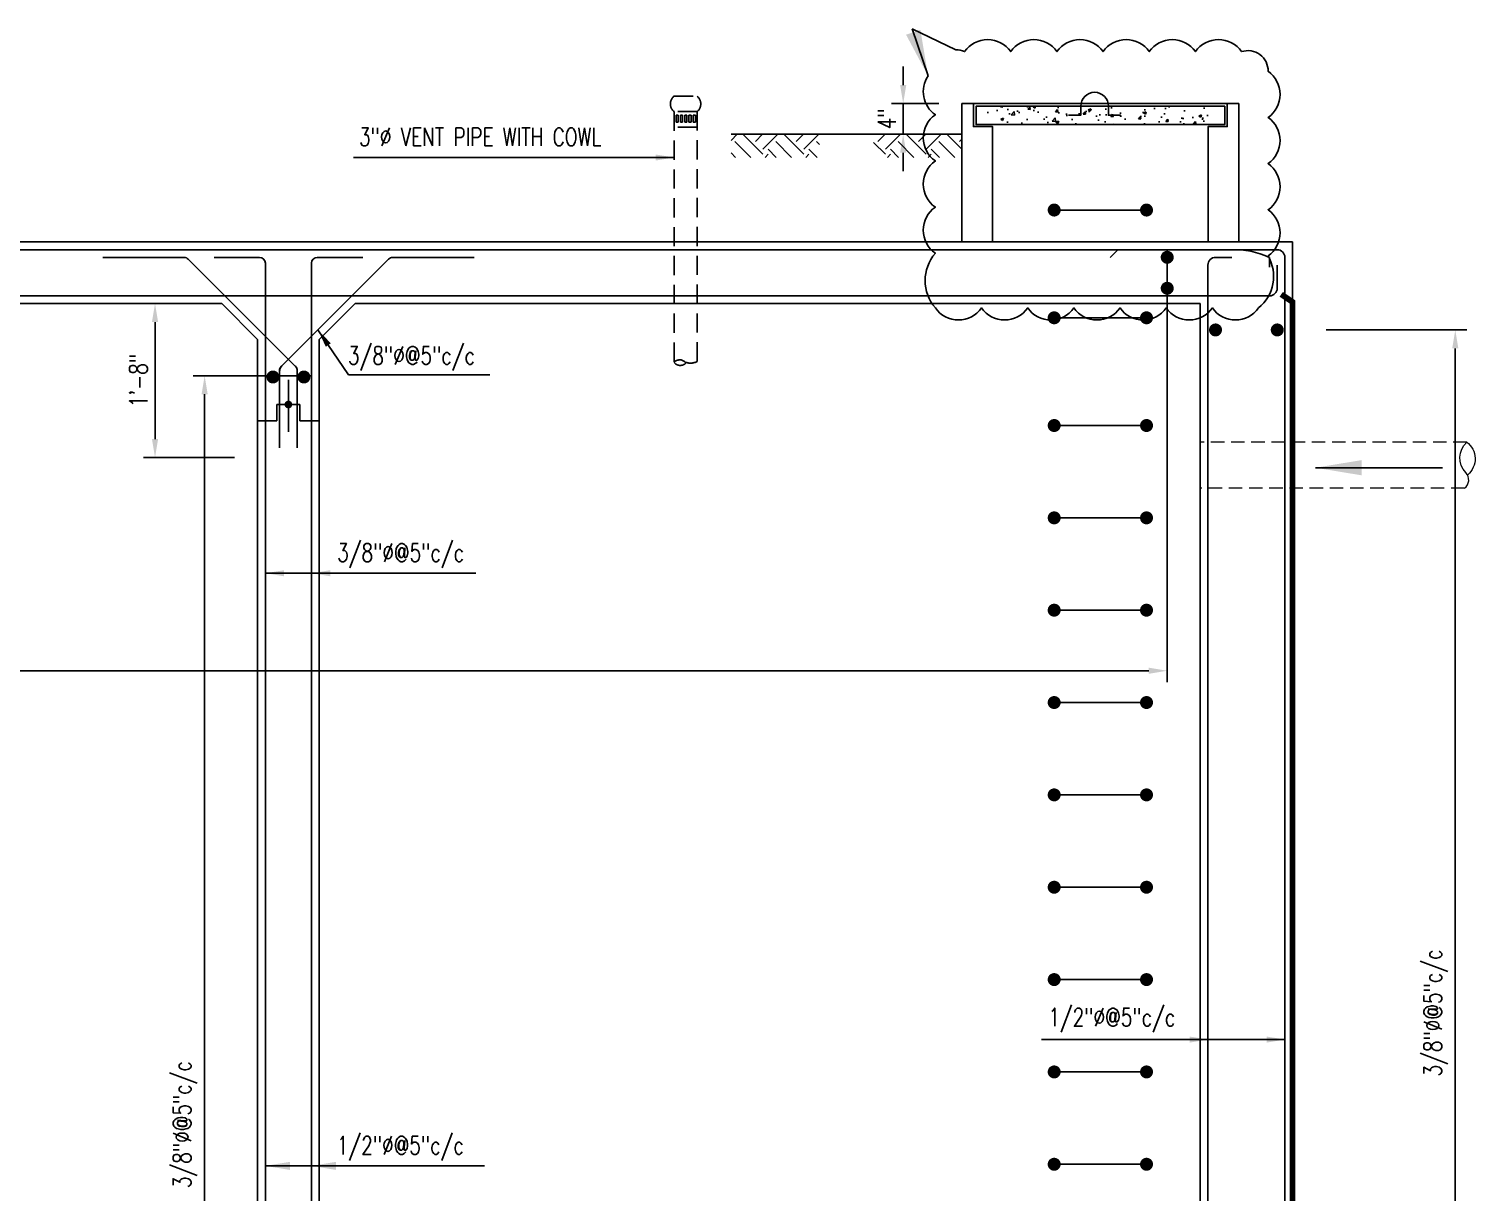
# Model space of a CAD drawing. Extents: x 646443 to 647667, y -185387 to -183933.
# Drawn here: x 646857.2 to 647045.1, y -184396 to -184244.9 of the extents above; entities that cross this region are included whole.
import ezdxf

# ---------------------------------------------------------------- set-up
doc = ezdxf.new("R2010")
doc.units = 0
doc.header["$LTSCALE"] = 20
doc.header["$MEASUREMENT"] = 0
doc.header["$PDMODE"] = 32
doc.linetypes.add('HIDDEN', pattern=[0.375, 0.25, -0.125])
doc.linetypes.add('HIDDEN2', pattern=[0.1875, 0.125, -0.0625])
doc.layers.get('0').update_dxf_attribs({"linetype": 'CONTINUOUS'})
doc.layers.get('DEFPOINTS').update_dxf_attribs({"linetype": 'CONTINUOUS'})
for name, color, linetype in [('A-TYP-DIM', 1, 'CONTINUOUS'), ('BEAM', 4, 'HIDDEN'), ('COL', 6, 'CONTINUOUS'), ('Hatach Concrete', 8, 'CONTINUOUS'), ('MH COVER', 52, 'CONTINUOUS'), ('SECTION', 4, 'CONTINUOUS'), ('Sewer Details Hatch', 1, 'CONTINUOUS'), ('SLAB', 15, 'CONTINUOUS'), ('Wall', 4, 'CONTINUOUS'), ('Water Supply Details Text', 3, 'CONTINUOUS')]:
    doc.layers.add(name, color=color, linetype=linetype)
doc.styles.add('rizwan', font='romans.shx', dxfattribs={"width": 0.75})
doc.dimstyles.new('STYLE-64', dxfattribs={"dimscale": 64, "dimtxt": 0.09375, "dimasz": 0.09375, "dimexe": 0.0625, "dimexo": 0.0625, "dimgap": 0.03125, "dimtad": 1, "dimzin": 3, "dimdsep": 46, "dimlunit": 4, "dimtxsty": 'rizwan', "dimcen": 0.125, "dimdle": 4, "dimclrd": 1, "dimclre": 1, "dimclrt": 2, "dimadec": 0, "dimazin": 0, "dimtfac": 0.5, "dimtix": 1, "dimtmove": 2, "dimatfit": 3, "dimfxl": 0, "dimfrac": 1, "dimtolj": 1, "dimtzin": 3, "dimarcsym": 0})

# ---------------------------------------------------------------- blocks, each defined once
blk = doc.blocks.new('*D17')
at = {"layer": 'A-TYP-DIM', "color": 1, "lineweight": -2, "ltscale": 1.5, "transparency": 16777216}
for p, q in [((646653.68, -184273.68), (646653.68, -184329.8)), ((647005.09, -184274.13), (647005.09, -184329.8)), ((646656.08, -184328.3), (647002.69, -184328.3))]:
    blk.add_line(p, q, dxfattribs=at)
at = {"layer": 'A-TYP-DIM', "color": 1, "ltscale": 1.5, "transparency": 16777216}
for points in [[(646656.08, -184327.9), (646656.08, -184328.7), (646653.68, -184328.3)], [(647002.69, -184327.9), (647002.69, -184328.7), (647005.09, -184328.3)]]:
    blk.add_solid(points, dxfattribs=at)
at = {"layer": 'DEFPOINTS', "color": 0, "ltscale": 1.5, "transparency": 16777216}
for p in [(646653.68, -184270.68), (647005.09, -184271.13), (647005.09, -184328.3)]:
    blk.add_point(p, dxfattribs=at)
at = {"layer": 'A-TYP-DIM', "color": 2, "ltscale": 1.5, "transparency": 16777216, "insert": (646829.39, -184325.76), "char_height": 2.3438, "attachment_point": 5, "style": 'rizwan'}
blk.add_mtext('\\A1;1/2"%%C@5"c/c', dxfattribs=at)
blk = doc.blocks.new('*D20')
at = {"layer": 'A-TYP-DIM', "color": 1, "lineweight": -2, "ltscale": 1.5, "transparency": 16777216}
for p, q in [((647025.76, -184284.02), (647044.03, -184284.02)), ((647042.53, -184286.42), (647042.53, -184459.15)), ((647026.08, -184461.55), (647044.03, -184461.55))]:
    blk.add_line(p, q, dxfattribs=at)
at = {"layer": 'A-TYP-DIM', "color": 1, "ltscale": 1.5, "transparency": 16777216}
for points in [[(647042.13, -184286.42), (647042.93, -184286.42), (647042.53, -184284.02)], [(647042.13, -184459.15), (647042.93, -184459.15), (647042.53, -184461.55)]]:
    blk.add_solid(points, dxfattribs=at)
at = {"layer": 'DEFPOINTS', "color": 0, "ltscale": 1.5, "transparency": 16777216}
for p in [(647022.76, -184284.02), (647023.08, -184461.55), (647042.53, -184461.55)]:
    blk.add_point(p, dxfattribs=at)
at = {"layer": 'A-TYP-DIM', "color": 2, "ltscale": 1.5, "transparency": 16777216, "insert": (647040, -184372.78), "char_height": 2.3438, "attachment_point": 5, "rotation": 90, "style": 'rizwan'}
blk.add_mtext('\\A1;3/8"%%C@5"c/c', dxfattribs=at)
blk = doc.blocks.new('*D58')
at = {"layer": 'A-TYP-DIM', "color": 1, "lineweight": -2, "ltscale": 1.5, "transparency": 16777216}
for p, q in [((646893.88, -184289.98), (646878.5, -184289.98)), ((646880, -184482.19), (646880, -184292.38)), ((646894.25, -184484.59), (646878.5, -184484.59))]:
    blk.add_line(p, q, dxfattribs=at)
at = {"layer": 'A-TYP-DIM', "color": 1, "ltscale": 1.5, "transparency": 16777216}
for points in [[(646879.6, -184292.38), (646880.4, -184292.38), (646880, -184289.98)], [(646879.6, -184482.19), (646880.4, -184482.19), (646880, -184484.59)]]:
    blk.add_solid(points, dxfattribs=at)
at = {"layer": 'DEFPOINTS', "color": 0, "ltscale": 1.5, "transparency": 16777216}
for p in [(646880, -184289.98), (646896.88, -184289.98), (646897.25, -184484.59)]:
    blk.add_point(p, dxfattribs=at)
at = {"layer": 'A-TYP-DIM', "color": 2, "ltscale": 1.5, "transparency": 16777216, "insert": (646877.46, -184387.28), "char_height": 2.3438, "attachment_point": 5, "rotation": 90, "style": 'rizwan'}
blk.add_mtext('\\A1;3/8"%%C@5"c/c', dxfattribs=at)
blk = doc.blocks.new('*D66')
at = {"layer": 'A-TYP-DIM', "color": 1, "lineweight": -2, "ltscale": 1.5, "transparency": 16777216}
for p, q in [((646970.78, -184252.19), (646970.78, -184249.79)), ((646975.41, -184254.59), (646969.28, -184254.59)), ((646970.78, -184258.59), (646970.78, -184254.59)), ((646975.41, -184258.59), (646969.28, -184258.59)), ((646970.78, -184260.99), (646970.78, -184263.39))]:
    blk.add_line(p, q, dxfattribs=at)
at = {"layer": 'A-TYP-DIM', "color": 1, "ltscale": 1.5, "transparency": 16777216}
for points in [[(646970.38, -184252.19), (646971.18, -184252.19), (646970.78, -184254.59)], [(646970.38, -184260.99), (646971.18, -184260.99), (646970.78, -184258.59)]]:
    blk.add_solid(points, dxfattribs=at)
at = {"layer": 'DEFPOINTS', "color": 0, "ltscale": 1.5, "transparency": 16777216}
for p in [(646970.78, -184254.59), (646978.41, -184254.59), (646978.41, -184258.59)]:
    blk.add_point(p, dxfattribs=at)
at = {"layer": 'A-TYP-DIM', "color": 2, "ltscale": 1.5, "transparency": 16777216, "insert": (646968.64, -184256.59), "char_height": 2.344, "attachment_point": 5, "rotation": 90, "style": 'rizwan'}
blk.add_mtext('\\A1;4"', dxfattribs=at)
blk = doc.blocks.new('*D71')
at = {"layer": 'A-TYP-DIM', "color": 1, "lineweight": -2, "ltscale": 1.5, "transparency": 16777216}
for p, q in [((646879.23, -184280.59), (646872.05, -184280.59)), ((646873.55, -184282.99), (646873.55, -184298.19)), ((646883.89, -184300.59), (646872.05, -184300.59))]:
    blk.add_line(p, q, dxfattribs=at)
at = {"layer": 'A-TYP-DIM', "color": 1, "ltscale": 1.5, "transparency": 16777216}
for points in [[(646873.15, -184282.99), (646873.95, -184282.99), (646873.55, -184280.59)], [(646873.15, -184298.19), (646873.95, -184298.19), (646873.55, -184300.59)]]:
    blk.add_solid(points, dxfattribs=at)
at = {"layer": 'DEFPOINTS', "color": 0, "ltscale": 1.5, "transparency": 16777216}
for p in [(646882.23, -184280.59), (646873.55, -184300.59), (646886.89, -184300.59)]:
    blk.add_point(p, dxfattribs=at)
at = {"layer": 'A-TYP-DIM', "color": 2, "ltscale": 1.5, "transparency": 16777216, "insert": (646871.4, -184290.59), "char_height": 2.344, "attachment_point": 5, "rotation": 90, "style": 'rizwan'}
blk.add_mtext('\\A1;1\'-8"', dxfattribs=at)

msp = doc.modelspace()

# ---------------------------------------------------------------- hatches: boundary and pattern name
at = {"layer": 'BEAM'}
h = msp.add_hatch(dxfattribs=at)
h.set_pattern_fill('EARTH', color=252, scale=15, angle=45, style=0)
h.set_pattern_definition([(45, (61.2226, 82.207), (4e-16, 5.303300859), [3.75, -3.75]), (45, (60.2282, 83.2015), (4e-16, 5.303300859), [3.75, -3.75]), (45, (59.234, 84.196), (4e-16, 5.303300859), [3.75, -3.75]), (135, (59.234, 84.8587), (-5.303300859, 4e-16), [3.75, -3.75]), (135, (60.2282, 85.853), (-5.303300859, 4e-16), [3.75, -3.75]), (135, (61.2226, 86.8475), (-5.303300859, 4e-16), [3.75, -3.75])])
h.paths.add_polyline_path([(646959.89256, -184258.58591), (646948.40698, -184258.58591), (646948.40698, -184261.58591), (646959.89256, -184261.58591)])
h.paths.add_polyline_path([(646973.42858, -184258.58591), (646966.9214, -184258.58591), (646966.9214, -184261.58591), (646974.41235, -184261.58591, -0.226582246)])
h.paths.add_polyline_path([(646978.40698, -184258.58591), (646973.42858, -184258.58591, 0.226582246), (646974.41235, -184261.58591), (646978.40698, -184261.58591)])
at = {"layer": 'Hatach Concrete'}
h = msp.add_hatch(dxfattribs=at)
h.set_pattern_fill('AR-CONC', color=256, scale=0.5, style=0)
h.set_pattern_definition([(50, (646720.723, -185049.8072), (3.586301, -0.313761), [0.375, -4.125]), (355, (646720.723, -185049.8072), (-0.693757, 3.76096), [0.3, -3.3]), (100.4514, (646721.0217, -185049.8333), (2.892547, 3.447198), [0.318701, -3.50571]), (46.1842, (646720.723, -185048.807), (5.336205, -0.827595), [0.5625, -6.1875]), (96.6356, (646721.1675, -185048.876), (4.673314, 4.87059), [0.47805, -5.258565]), (351.1842, (646720.723, -185048.807), (4.67331, 4.870593), [0.45, -4.95]), (21, (646721.223, -185049.0572), (2.984535, -2.013094), [0.375, -4.125]), (326, (646721.223, -185049.0572), (1.216577, 3.62575), [0.3, -3.3]), (71.4514, (646721.4716, -185049.225), (4.201113, 1.612652), [0.318701, -3.50571]), (37.5, (646720.7229, -185049.8072), (0.0607993, 1.6644693), [0, -3.26, 0, -3.35, 0, -3.3125]), (7.5, (646720.7229, -185049.8072), (1.3153477, 1.9720586), [0, -1.91, 0, -3.185, 0, -1.2625]), (327.5, (646719.6079, -185049.8072), (2.6691122, -0.1127744), [0, -1.25, 0, -3.9, 0, -5.175]), (317.5, (646719.1079, -185049.8072), (2.915931, 0.500525), [0, -1.625, 0, -2.59, 0, -3.675])])
h.paths.add_polyline_path([(647011.06651, -184257.33666), (647011.06651, -184254.93585), (646981.74745, -184254.93585), (646981.74745, -184257.33666)])

# ---------------------------------------------------------------- linework, layer by layer
msp.add_lwpolyline([(646999.03518, -184256.11484), (646997.45778, -184256.11484), (646997.45778, -184254.93585, 1), (646993.85656, -184254.93585), (646993.85656, -184256.11484), (646992.27916, -184256.11484)], format="xyb")
at = {"layer": 'A-TYP-DIM', "ltscale": 1.5}
for p, q in [((646890.88561, -184290.5096), (646890.88561, -184297.26564)), ((646892.38561, -184293.70499), (646889.38561, -184293.70499)), ((646889.38561, -184293.70499), (646889.38561, -184295.81088)), ((646892.38561, -184295.81088), (646892.38561, -184293.70499)), ((646889.38561, -184295.81088), (646886.88561, -184295.81088)), ((646894.90854, -184295.81088, 0.10874), (646892.38561, -184295.81088))]:
    msp.add_line(p, q, dxfattribs=at)
at = {"layer": 'A-TYP-DIM', "ltscale": 1.5, "const_width": 0.5}
msp.add_lwpolyline([(646891.13561, -184293.70499, -1), (646890.63561, -184293.70499, -1)], format="xyb", close=True, dxfattribs=at)
at = {"layer": 'COL', "linetype": 'ByBlock'}
for p, q in [((646639.38561, -184273.58591), (647019.38561, -184273.58591)), ((646997.67066, -184274.58591), (646998.67066, -184273.58591)), ((646866.76171, -184274.58591), (646877.33231, -184274.58591)), ((646891.82123, -184288.76416), (646877.86264, -184274.80558)), ((646887.13561, -184274.58591), (646881.21781, -184274.58591)), ((646887.88561, -184485.58591), (646887.88561, -184275.33591)), ((646903.90858, -184274.80558), (646889.94999, -184288.76416)), ((646893.88561, -184275.33591), (646893.88561, -184484.58591)), ((646894.63561, -184274.58591), (646900.55341, -184274.58591)), ((646915.00951, -184274.58591), (646904.43891, -184274.58591)), ((647010.38561, -184416.6081), (647010.38561, -184275.58591)), ((647011.38561, -184274.58591), (647013.47943, -184274.58591)), ((647018.38561, -184274.58591), (647018.38561, -184275.86934)), ((647019.38561, -184278.58591), (647019.38561, -184275.58591)), ((647020.38561, -184399.26158), (647020.38561, -184274.58591)), ((646640.38561, -184279.58591), (647018.38561, -184279.58591)), ((646889.73032, -184289.29449), (646889.73032, -184299.34173)), ((646892.0409, -184289.29449), (646892.0409, -184299.34173))]:
    msp.add_line(p, q, dxfattribs=at)
at = {"layer": 'COL', "linetype": 'ByBlock', "const_width": 0.84375}
for points in [[(647005.09491, -184274.99411, 1), (647005.09491, -184274.15036, 1)], [(647005.09491, -184278.1777, -1), (647005.09491, -184279.02145, -1)], [(647011.37324, -184284.43864, -1), (647011.37324, -184283.59489, -1)], [(647019.39798, -184284.43864, 1), (647019.39798, -184283.59489, 1)], [(646888.87324, -184289.70919, 1), (646888.87324, -184290.55294, 1)], [(646892.89798, -184289.70919, -1), (646892.89798, -184290.55294, -1)]]:
    msp.add_lwpolyline(points, format="xyb", close=True, dxfattribs=at)
at = {"layer": 'COL', "color": 1, "linetype": 'HIDDEN', "const_width": 0.75927}
msp.add_lwpolyline([(647019.92021, -184279.38377), (647021.38561, -184280.38377), (647021.38561, -184469.58591), (647033.41573, -184469.58591), (647033.41573, -184487.58591), (647033.41573, -184487.58591), (647033.41573, -184489.58591), (647021.38561, -184489.58591)], dxfattribs=at)
at = {"layer": 'COL', "linetype": 'ByBlock'}
for centre, radius, start, end in [((647013.73819, -184284.82302), 11.24264, 65.5830007, 91.7971343), ((647019.38561, -184274.58591), 1, 0, 90), ((646887.13561, -184275.33591), 0.75, 0, 90), ((646894.63561, -184275.33591), 0.75, 90, 180), ((647011.38561, -184275.58591), 1, 90, 180), ((647018.38561, -184278.58591), 1, 270, 0), ((646891.0409, -184289.39805), 1, 0, 45)]:
    msp.add_arc(centre, radius, start, end, dxfattribs=at)
at = {"layer": 'COL'}
for centre, radius, start, end in [((646877.33231, -184275.33591), 0.75, 45, 90), ((646904.43891, -184275.33591), 0.75, 90, 135), ((646890.73032, -184289.39805), 1, 135, 180), ((646890.48032, -184289.29449), 0.75, 135, 180), ((646891.2909, -184289.29449), 0.75, 0, 45)]:
    msp.add_arc(centre, radius, start, end, dxfattribs=at)
at = {"layer": 'MH COVER'}
msp.add_lwpolyline([(647012.56651, -184254.93585), (646980.24745, -184254.93585), (646980.24745, -184257.33666), (647012.56651, -184257.33666)], close=True, dxfattribs=at)
at = {"layer": 'MH COVER', "linetype": 'ByBlock', "const_width": 0.84375}
for points in [[(646990.40698, -184268.85602, -1), (646990.40698, -184268.01227, -1)], [(647002.40698, -184268.85602, -1), (647002.40698, -184268.01227, -1)], [(646990.40698, -184282.85602, -1), (646990.40698, -184282.01227, -1)], [(647002.40698, -184282.85602, -1), (647002.40698, -184282.01227, -1)], [(646990.40698, -184296.85602, -1), (646990.40698, -184296.01227, -1)], [(647002.40698, -184296.85602, -1), (647002.40698, -184296.01227, -1)], [(646990.40698, -184308.85602, -1), (646990.40698, -184308.01227, -1)], [(647002.40698, -184308.85602, -1), (647002.40698, -184308.01227, -1)], [(646990.40698, -184320.85602, -1), (646990.40698, -184320.01227, -1)], [(647002.40698, -184320.85602, -1), (647002.40698, -184320.01227, -1)], [(646990.40698, -184332.85602, -1), (646990.40698, -184332.01227, -1)], [(647002.40698, -184332.85602, -1), (647002.40698, -184332.01227, -1)], [(646990.40698, -184344.85602, -1), (646990.40698, -184344.01227, -1)], [(647002.40698, -184344.85602, -1), (647002.40698, -184344.01227, -1)], [(646990.40698, -184356.85602, -1), (646990.40698, -184356.01227, -1)], [(647002.40698, -184356.85602, -1), (647002.40698, -184356.01227, -1)], [(646990.40698, -184368.85602, -1), (646990.40698, -184368.01227, -1)], [(647002.40698, -184368.85602, -1), (647002.40698, -184368.01227, -1)], [(646990.40698, -184380.85602, -1), (646990.40698, -184380.01227, -1)], [(647002.40698, -184380.85602, -1), (647002.40698, -184380.01227, -1)], [(646990.40698, -184392.85602, -1), (646990.40698, -184392.01227, -1)], [(647002.40698, -184392.85602, -1), (647002.40698, -184392.01227, -1)]]:
    msp.add_lwpolyline(points, format="xyb", close=True, dxfattribs=at)
at = {"layer": 'MH COVER'}
for points in [[(646990.40698, -184268.43415), (647002.40698, -184268.43415)], [(646990.40698, -184282.43415), (647002.40698, -184282.43415)], [(646990.40698, -184296.43415), (647002.40698, -184296.43415)], [(646990.40698, -184308.43415), (647002.40698, -184308.43415)], [(646990.40698, -184320.43415), (647002.40698, -184320.43415)], [(646990.40698, -184332.43415), (647002.40698, -184332.43415)], [(646990.40698, -184344.43415), (647002.40698, -184344.43415)], [(646990.40698, -184356.43415), (647002.40698, -184356.43415)], [(646990.40698, -184368.43415), (647002.40698, -184368.43415)], [(646990.40698, -184380.43415), (647002.40698, -184380.43415)], [(646990.40698, -184392.43415), (647002.40698, -184392.43415)]]:
    msp.add_lwpolyline(points, dxfattribs=at)
at = {"layer": 'SECTION'}
for p, q in [((646637.38561, -184272.58591), (647021.38561, -184272.58591)), ((647021.41573, -184469.58591), (647021.38561, -184272.58591)), ((646771.88561, -184280.58591), (646882.22876, -184280.58591)), ((646886.88561, -184285.24276), (646882.22876, -184280.58591)), ((646899.54246, -184280.58591), (646894.88561, -184285.24276)), ((646899.54246, -184280.58591), (647009.38561, -184280.58591)), ((647009.38561, -184280.58591), (647009.38561, -184463.92905)), ((646886.88561, -184487.58591), (646886.88561, -184285.24276)), ((646894.88561, -184285.24276), (646894.88561, -184487.58591))]:
    msp.add_line(p, q, dxfattribs=at)
at = {"layer": 'Sewer Details Hatch', "color": 9, "linetype": 'HIDDEN2'}
for p, q in [((646941.00253, -184253.6454), (646944.00246, -184253.6454)), ((646944.00244, -184255.64525), (646941.00251, -184255.6454)), ((646944.00253, -184257.64525), (646941.00261, -184257.6454))]:
    msp.add_line(p, q, dxfattribs=at)
for points in [[(646941.00251, -184255.6454), (646941.00487, -184288.21683)], [(646944.00657, -184288.1144), (646944.00244, -184255.64525)]]:
    msp.add_lwpolyline(points, dxfattribs=at)
for points in [[(646941.2793, -184256.11972), (646941.55611, -184256.11972), (646941.55611, -184257.00063), (646941.2793, -184257.00063)], [(646941.83283, -184256.11969), (646942.10964, -184256.11969), (646942.10964, -184257.0006), (646941.83283, -184257.0006)], [(646942.38637, -184256.11967), (646942.66318, -184256.11967), (646942.66318, -184257.00057), (646942.38637, -184257.00057)], [(646942.9399, -184256.11964), (646943.21671, -184256.11964), (646943.21671, -184257.00054), (646942.9399, -184257.00054)], [(646943.49344, -184256.11961), (646943.77025, -184256.11961), (646943.77025, -184257.00052), (646943.49344, -184257.00052)]]:
    msp.add_lwpolyline(points, close=True, dxfattribs=at)
msp.add_lwpolyline([(646944.00657, -184288.1144, -0.217248396), (646942.45844, -184288.19346, 0.413097807), (646941.00487, -184288.21683, 0.497940276), (646942.59563, -184288.24167, 0.520597952)], format="xyb", dxfattribs=at)
for centre, start, end in [((646941.8169, -184254.64536), 129.1593074, 230.8463232), ((646943.18809, -184254.64536), 309.1536768, 50.8406926)]:
    msp.add_arc(centre, 1.28962, start, end, dxfattribs=at)
at = {"layer": 'SLAB'}
for p, q in [((647014.40698, -184254.58591), (646978.40698, -184254.58591)), ((646948.40698, -184258.58591), (646978.40698, -184258.58591))]:
    msp.add_line(p, q, dxfattribs=at)
at = {"layer": 'Wall', "color": 1}
msp.add_lwpolyline([(646974.02226, -184251.01139, 0.408808574), (646974.95996, -184256.05619, 0.52056705), (646974.95996, -184262.05619), (646974.95996, -184262.05619, 0.52056705), (646974.95996, -184268.05619, 0.52056705), (646974.95996, -184274.05619, 0.373958768), (646974.95996, -184281.15766, 0.52056705), (646980.95996, -184281.15766, 0.52056705), (646986.95996, -184281.15766, 0.52056705), (646992.95996, -184281.15766, 0.52056705), (646998.95996, -184281.15766, 0.52056705), (647004.95996, -184281.15766, 0.52056705), (647010.95996, -184281.15766, 0.52056705), (647016.95996, -184281.15766, 0.372502879), (647018.20632, -184274.40401, 0.52056705), (647018.20632, -184268.40401, 0.52056705), (647018.20632, -184262.40401), (647018.20632, -184262.40401, 0.52056705), (647018.20632, -184256.40401, 0.52056705), (647018.20632, -184250.40401, 0.52056705), (647014.75705, -184247.85328, 0.52056705), (647008.75705, -184247.85328, 0.52056705), (647002.75705, -184247.85328, 0.52056705), (646996.75705, -184247.85328, 0.52056705), (646990.75705, -184247.85328, 0.52056705), (646984.75705, -184247.85328, 0.52056705), (646978.75705, -184247.85328, 0.108985771), (646977.62976, -184247.60461)], format="xyb", dxfattribs=at)
at = {"layer": 'Wall'}
for points in [[(646978.40698, -184272.58591), (646978.40698, -184254.58591)], [(646982.40698, -184272.58591), (646982.40698, -184257.58591), (646979.90698, -184257.58591), (646979.90698, -184254.58591)], [(647010.40698, -184272.58591), (647010.40698, -184257.58591), (647012.90698, -184257.58591), (647012.90698, -184254.58591)], [(647014.40698, -184272.58591), (647014.40698, -184254.58591)]]:
    msp.add_lwpolyline(points, dxfattribs=at)
at = {"layer": 'Water Supply Details Text', "color": 3, "linetype": 'HIDDEN', "lineweight": 0, "ltscale": 0.35}
for points in [[(647044.01924, -184298.59047), (647009.38642, -184298.58634)], [(647043.73128, -184304.58962), (647009.38642, -184304.58977)]]:
    msp.add_lwpolyline(points, dxfattribs=at)
at = {"layer": 'Water Supply Details Text', "color": 3, "linetype": 'Continuous', "lineweight": 0, "ltscale": 0.35}
msp.add_lwpolyline([(647043.73445, -184304.58967, 0.449510671), (647043.90537, -184302.55361, -0.413097807), (647044.01924, -184298.59047, -0.480731612), (647044.14971, -184302.83478, -0.520597952)], format="xyb", dxfattribs=at)

# ---------------------------------------------------------------- texts
at = {"layer": 'A-TYP-DIM', "color": 2, "ltscale": 1.5, "style": 'rizwan', "width": 0.75}
for s, p in [('3"%%C VENT PIPE WITH COWL', (646900.06161, -184260.10732)), ('3/8"%%C@5"c/c', (646898.63015, -184288.50644)), ('3/8"%%C@5"c/c', (646897.22063, -184314.1295)), ('1/2"%%C@5"c/c', (646989.64406, -184374.49085)), ('1/2"%%C@5"c/c', (646897.1842, -184391.14403))]:
    msp.add_text(s, height=2.34375, dxfattribs=at).set_placement(p)

# ---------------------------------------------------------------- dimensions: what is measured, and where the dimension line sits
at = {"layer": 'A-TYP-DIM', "ltscale": 1.5}
for base, p1, p2, angle, picture, middle in [((646970.78106, -184254.58591), (646978.40698, -184258.58591), (646978.40698, -184254.58591), 90, '*D66', (646968.63597, -184256.58591)), ((646873.5486, -184300.58591), (646882.22876, -184280.58591), (646886.88561, -184300.58591), 270, '*D71', (646871.40351, -184290.58591))]:
    dim = msp.add_linear_dim(base=base, p1=p1, p2=p2, angle=angle, dimstyle='STYLE-64', override={"dimscale": 24, "dimtxt": 0.097656, "dimasz": 0.1, "dimexo": 0.125, "dimdec": 4, "dimtmove": 0, "dimatfit": 2}, dxfattribs=at)
    dim.commit()
    dim.dimension.update_dxf_attribs({"geometry": picture, "text_midpoint": middle})
dim = msp.add_linear_dim(base=(647005.09491, -184328.29596), p1=(646653.67631, -184270.68444), p2=(647005.09491, -184271.12654), text='1/2"%%C@5"c/c', dimstyle='STYLE-64', override={"dimscale": 24, "dimtxt": 0.097656, "dimasz": 0.1, "dimexo": 0.125, "dimdec": 4, "dimtmove": 0, "dimatfit": 2}, dxfattribs=at)
dim.commit()
dim.dimension.update_dxf_attribs({"geometry": '*D17', "text_midpoint": (646829.38561, -184325.76025)})
for base, p1, p2, angle, picture, middle in [((647042.53424, -184461.55207), (647022.75856, -184284.01676), (647023.07853, -184461.55207), 90, '*D20', (647039.99853, -184372.78442)), ((646879.99642, -184289.97589), (646897.24622, -184484.58591), (646896.8844, -184289.97589), 270, '*D58', (646877.46071, -184387.2809))]:
    dim = msp.add_linear_dim(base=base, p1=p1, p2=p2, angle=angle, text='3/8"%%C@5"c/c', dimstyle='STYLE-64', override={"dimscale": 24, "dimtxt": 0.097656, "dimasz": 0.1, "dimexo": 0.125, "dimdec": 4, "dimtmove": 0, "dimatfit": 2}, dxfattribs=at)
    dim.commit()
    dim.dimension.update_dxf_attribs({"geometry": picture, "text_midpoint": middle})

# ---------------------------------------------------------------- leaders
for points, override in [([(646941.00236, -184261.60669), (646899.32839, -184261.60669)], {"dimscale": 24, "dimtxt": 0.097656, "dimasz": 0.1, "dimexo": 0.125, "dimdec": 4, "dimtmove": 0, "dimatfit": 2}), ([(646894.72196, -184283.99219), (646898.70605, -184289.8634), (646917.06332, -184289.8634)], {"dimscale": 24, "dimtxt": 0.097656, "dimasz": 0.1, "dimexo": 0.125, "dimdec": 4, "dimtmove": 0, "dimatfit": 2}), ([(646887.92204, -184315.62887), (646913.22809, -184315.62887)], {"dimscale": 24, "dimtxt": 0.097656, "dimasz": 0.1, "dimexo": 0.125, "dimdec": 4, "dimtmove": 0, "dimatfit": 2}), ([(646893.92204, -184315.62887), (646915.24459, -184315.62887)], {"dimscale": 24, "dimtxt": 0.097656, "dimasz": 0.1, "dimexo": 0.125, "dimdec": 4, "dimtmove": 0, "dimatfit": 2}), ([(647020.41573, -184376.22918), (646988.75716, -184376.22918)], {"dimscale": 24, "dimtxt": 0.097656, "dimasz": 0.1, "dimexo": 0.125, "dimdec": 4, "dimtmove": 0, "dimatfit": 2}), ([(647010.41573, -184376.22918), (646988.75716, -184376.22918)], {"dimscale": 24, "dimtxt": 0.097656, "dimasz": 0.1, "dimexo": 0.125, "dimdec": 4, "dimtmove": 0, "dimatfit": 2}), ([(646887.88561, -184392.6434), (646916.3534, -184392.6434)], {"dimscale": 32, "dimtxt": 0.097656, "dimasz": 0.1, "dimexo": 0.125, "dimdec": 4, "dimtmove": 0, "dimatfit": 2}), ([(646893.88561, -184392.6434), (646915.15742, -184392.6434)], {"dimscale": 32, "dimtxt": 0.097656, "dimasz": 0.1, "dimexo": 0.125, "dimdec": 4, "dimtmove": 0, "dimatfit": 2})]:
    msp.add_leader(points, dimstyle='STYLE-64', override=override, dxfattribs=at)
at = {"layer": 'COL'}
for points in [[(646974.02226, -184251.01139), (646971.94158, -184244.89855), (646977.62976, -184247.60461)], [(647024.35346, -184301.91998), (647040.89009, -184301.91998)]]:
    msp.add_leader(points, dimstyle='STYLE-64', override={"dimgap": 0.03125, "dimtad": 0, "dimfxl": 2, "dimarcsym": 1}, dxfattribs=at)

doc.saveas('drawing.dxf')
